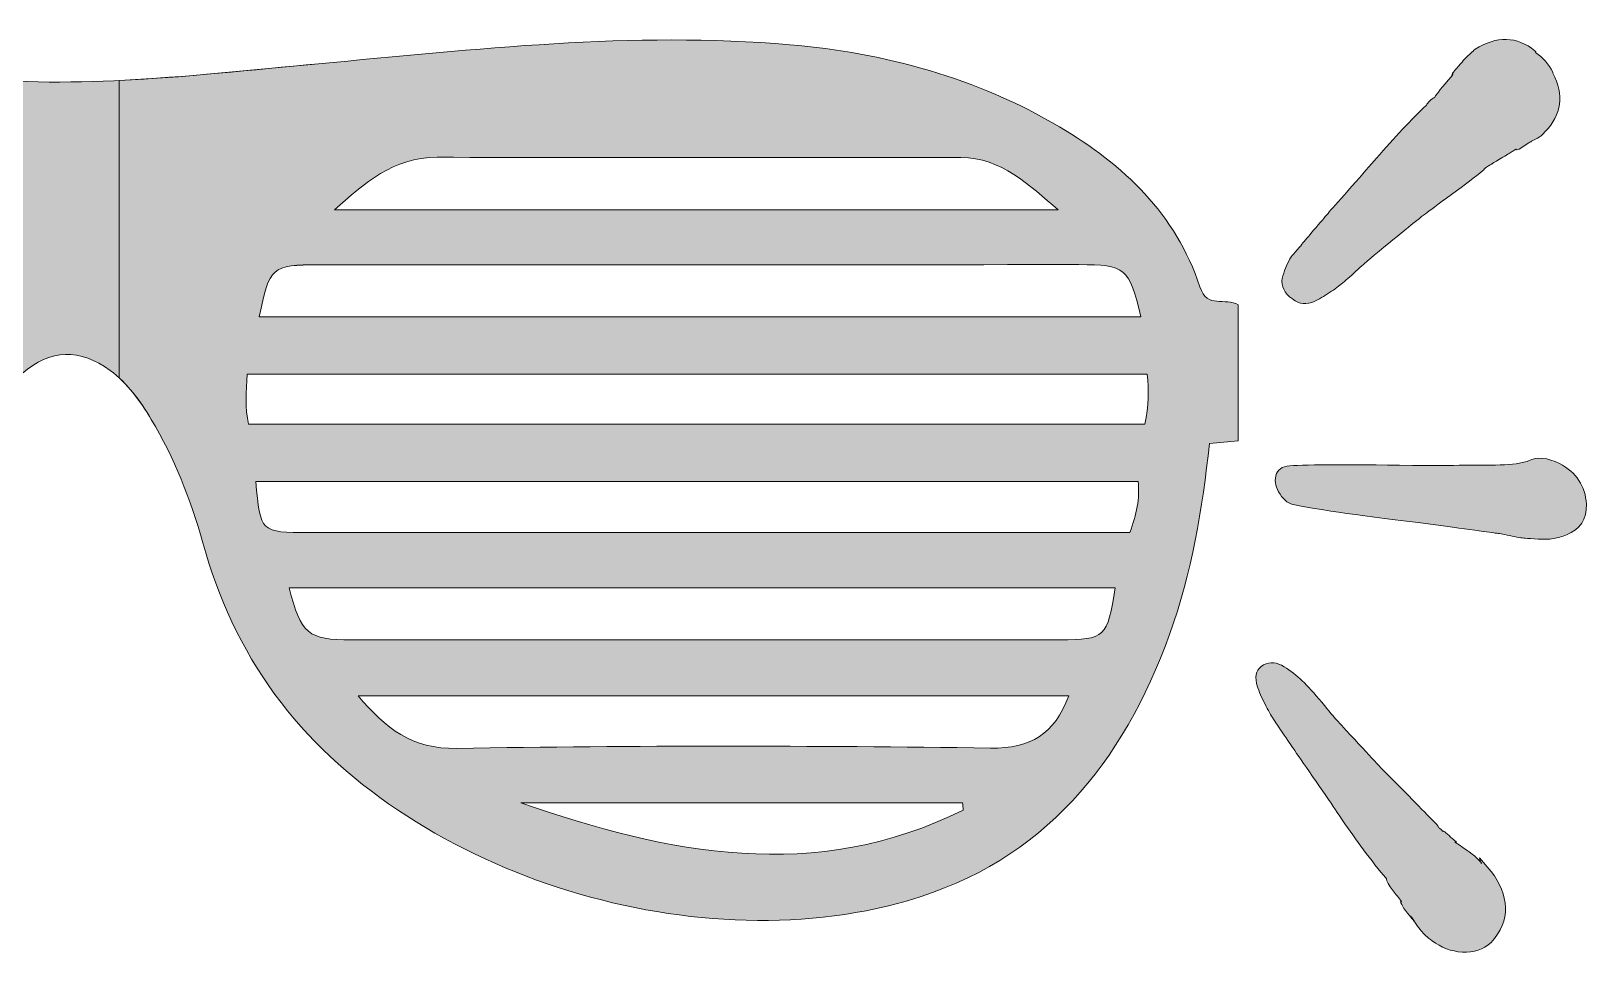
# Model space of a CAD drawing. Header units: inches. Extents: x 178 to 902, y -1017 to -53.
# Drawn here: x 533.2 to 830.7, y -1011.9 to -833.5 of the extents above; entities that cross this region are included whole.
import ezdxf

# ---------------------------------------------------------------- set-up
doc = ezdxf.new("R2010")
doc.units = ezdxf.units.IN
doc.header["$MEASUREMENT"] = 0
doc.layers.add('Layer 1', color=7, linetype='Continuous')

# ---------------------------------------------------------------- blocks, each defined once
blk = doc.blocks.new('block 3')
at = {"layer": 'Layer 1', "true_color": 0xd21b30}
h = blk.add_hatch(color=242, dxfattribs=at)
h.dxf.hatch_style = 2
edge = h.paths.add_edge_path()
edge.add_spline(control_points=[(810.33, -992.22), (810.33, -992.22), (810.22, -991.62), (810.22, -991.62), (810.22, -991.62), (812.42, -994.29), (812.42, -994.29), (814.16, -996.49), (815.07, -998.78), (815.16, -1001.16), (815.25, -1003.55), (814.33, -1005.77), (812.41, -1007.82), (810.93, -1009.21), (809.11, -1009.83), (806.94, -1009.68), (804.77, -1009.54), (802.83, -1008.81), (801.14, -1007.51), (800.19, -1006.86), (799.49, -1006.22), (799.03, -1005.59), (798.76, -1005.28), (798.44, -1004.86), (798.08, -1004.34), (797.71, -1003.82), (797.45, -1003.4), (797.27, -1003.09), (797.27, -1003.09), (797.13, -1002.94), (797.13, -1002.94), (797.13, -1002.94), (796.99, -1002.78), (796.99, -1002.78), (796.99, -1002.78), (797.67, -1003.71), (797.67, -1003.71), (797.67, -1003.71), (797.26, -1003.24), (797.26, -1003.24), (795.97, -1001.77), (795.25, -1000.68), (795.1, -999.98), (795.1, -999.98), (795.24, -1000.13), (795.24, -1000.13), (795.24, -1000.13), (795.25, -999.99), (795.25, -999.99), (795.07, -999.68), (794.82, -999.34), (794.5, -998.97), (794.17, -998.6), (793.9, -998.26), (793.67, -997.95), (793.45, -997.64), (793.2, -997.28), (792.93, -996.86), (792.66, -996.45), (792.48, -996.09), (792.41, -995.79), (792.41, -995.79), (792.42, -995.64), (792.42, -995.64), (792.42, -995.64), (792.28, -995.48), (792.28, -995.48), (792.28, -995.48), (791.31, -994.37), (791.31, -994.37), (788.29, -990.61), (785.52, -986.8), (783, -982.97), (782.1, -981.62), (780.75, -979.65), (778.94, -977.05), (777.13, -974.46), (775.77, -972.48), (774.87, -971.13), (774.51, -970.61), (773.83, -969.63), (772.84, -968.17), (771.85, -966.72), (771.1, -965.61), (770.61, -964.83), (770.12, -964.05), (769.56, -963.05), (768.96, -961.82), (768.34, -960.59), (767.87, -959.42), (767.56, -958.31), (767.17, -956.6), (767.62, -955.42), (768.91, -954.76), (770.19, -954.1), (771.49, -954.21), (772.82, -955.09), (774.06, -955.87), (775.21, -956.76), (776.29, -957.78), (777.36, -958.79), (778.6, -960.16), (780.02, -961.89), (781.44, -963.62), (782.38, -964.75), (782.84, -965.27), (788.02, -970.87), (791.12, -974.2), (792.14, -975.25), (796.6, -979.72), (799.89, -983.06), (802.02, -985.28), (802.11, -985.38), (802.2, -985.51), (802.29, -985.67), (802.38, -985.82), (802.5, -985.96), (802.64, -986.06), (802.78, -986.17), (802.9, -986.28), (802.99, -986.38), (802.99, -986.38), (803.13, -986.54), (803.13, -986.54), (803.13, -986.54), (803.28, -986.55), (803.28, -986.55), (803.37, -986.56), (803.63, -986.75), (804.06, -987.12), (804.48, -987.5), (804.87, -987.84), (805.25, -988.17), (805.25, -988.17), (805.81, -988.65), (805.81, -988.65), (805.81, -988.65), (805.51, -988.63), (805.51, -988.63), (807.7, -990.07), (809.16, -991.16), (809.9, -991.9), (810.46, -992.53), (810.69, -992.79), (810.6, -992.69), (810.59, -992.79), (810.5, -992.63), (810.33, -992.22)], knot_values=[0, 0, 0, 0, 1, 1, 1, 2, 2, 2, 3, 3, 3, 4, 4, 4, 5, 5, 5, 6, 6, 6, 7, 7, 7, 8, 8, 8, 9, 9, 9, 10, 10, 10, 11, 11, 11, 12, 12, 12, 13, 13, 13, 14, 14, 14, 15, 15, 15, 16, 16, 16, 17, 17, 17, 18, 18, 18, 19, 19, 19, 20, 20, 20, 21, 21, 21, 22, 22, 22, 23, 23, 23, 24, 24, 24, 25, 25, 25, 26, 26, 26, 27, 27, 27, 28, 28, 28, 29, 29, 29, 30, 30, 30, 31, 31, 31, 32, 32, 32, 33, 33, 33, 34, 34, 34, 35, 35, 35, 36, 36, 36, 37, 37, 37, 38, 38, 38, 39, 39, 39, 40, 40, 40, 41, 41, 41, 42, 42, 42, 43, 43, 43, 44, 44, 44, 45, 45, 45, 46, 46, 46, 47, 47, 47, 48, 48, 48, 49, 49, 49, 49], degree=3, periodic=1)
edge = h.paths.add_edge_path()
edge.add_spline(control_points=[(825.5, -916.24), (828.75, -917.94), (830.47, -920.54), (830.63, -924.02), (830.73, -926.9), (829.47, -928.84), (826.82, -929.85), (826.01, -930.2), (825.17, -930.44), (824.32, -930.58), (823.47, -930.72), (822.5, -930.76), (821.42, -930.68), (820.33, -930.61), (819.49, -930.56), (818.9, -930.52), (818.31, -930.48), (817.33, -930.31), (815.96, -930.02), (814.59, -929.73), (813.76, -929.58), (813.47, -929.56), (813.26, -929.55), (809.05, -928.97), (800.8, -927.82), (788.12, -926.29), (779.48, -925.07), (774.88, -924.16), (773.8, -924), (772.86, -923.31), (772.05, -922.12), (771.23, -920.93), (770.97, -919.74), (771.24, -918.57), (771.52, -917.4), (772.4, -916.77), (773.9, -916.67), (777.28, -916.4), (785.95, -916.38), (799.91, -916.62), (807.94, -916.56), (812.05, -916.53), (812.25, -916.55), (814.93, -916.53), (816.97, -916.37), (818.38, -916.06), (818.78, -915.99), (819.18, -915.87), (819.59, -915.7), (821.22, -914.92), (823.2, -915.1), (825.5, -916.24)], knot_values=[0, 0, 0, 0, 1, 1, 1, 2, 2, 2, 3, 3, 3, 4, 4, 4, 5, 5, 5, 6, 6, 6, 7, 7, 7, 8, 8, 8, 9, 9, 9, 10, 10, 10, 11, 11, 11, 12, 12, 12, 13, 13, 13, 14, 14, 14, 15, 15, 15, 16, 16, 16, 17, 17, 17, 17], degree=3, periodic=1)
edge = h.paths.add_edge_path()
edge.add_spline(control_points=[(778.06, -885.44), (776.64, -885.93), (775.25, -885.57), (773.89, -884.34), (772.54, -883.11), (772.11, -881.77), (772.6, -880.31), (772.99, -878.95), (773.52, -877.75), (774.18, -876.7), (774.39, -876.42), (774.77, -875.98), (775.31, -875.37), (775.85, -874.76), (776.22, -874.31), (776.44, -874.03), (776.98, -873.37), (777.81, -872.39), (778.94, -871.08), (780.07, -869.77), (780.9, -868.78), (781.44, -868.12), (782.3, -867.19), (783.74, -865.55), (785.78, -863.21), (787.82, -860.87), (789.37, -859.09), (790.45, -857.87), (793.98, -853.85), (797.19, -850.44), (800.05, -847.66), (800.16, -847.47), (800.37, -847.21), (800.69, -846.89), (801.01, -846.56), (801.27, -846.36), (801.48, -846.27), (801.48, -846.27), (801.63, -846.13), (801.63, -846.13), (801.97, -845.56), (803.05, -844.25), (804.87, -842.19), (805.09, -841.81), (805.15, -841.61), (805.06, -841.6), (805.17, -841.41), (805.81, -840.66), (806.99, -839.35), (807, -839.26), (807.05, -839.16), (807.16, -839.07), (807.26, -838.98), (807.47, -838.77), (807.79, -838.44), (808.11, -838.12), (808.43, -837.82), (808.75, -837.54), (809.06, -837.26), (809.27, -837.08), (809.38, -836.99), (813.51, -834.39), (817.32, -834.49), (820.8, -837.3), (820.8, -837.3), (820.94, -837.46), (820.94, -837.46), (820.94, -837.46), (820.93, -837.61), (820.93, -837.61), (822.35, -838.59), (823.46, -839.86), (824.24, -841.4), (824.24, -841.4), (824.23, -841.54), (824.23, -841.54), (826.43, -845.75), (825.93, -849.49), (822.74, -852.74), (822.2, -853.4), (821.73, -853.81), (821.32, -853.98), (821.32, -853.98), (820.25, -854.51), (820.25, -854.51), (820.14, -854.6), (819.93, -854.73), (819.63, -854.91), (819.63, -854.91), (817.76, -856.12), (817.76, -856.12), (817.76, -856.12), (817.31, -856.24), (817.31, -856.24), (817.31, -856.24), (817.17, -856.08), (817.17, -856.08), (817.07, -856.18), (816.86, -856.31), (816.55, -856.49), (816.24, -856.67), (815.62, -857.05), (814.69, -857.63), (813.76, -858.21), (813.04, -858.63), (812.53, -858.9), (812.53, -858.9), (812.83, -858.77), (812.83, -858.77), (812.32, -859.03), (812.01, -859.21), (811.9, -859.3), (811.8, -859.39), (811.67, -859.49), (811.51, -859.57), (811.36, -859.66), (811.23, -859.78), (811.12, -859.92), (811.01, -860.06), (810.9, -860.18), (810.8, -860.27), (809.44, -861.37), (807.45, -862.87), (804.85, -864.78), (802.24, -866.68), (800.58, -867.91), (799.85, -868.46), (798.18, -869.73), (794.57, -872.66), (789.01, -877.25), (788.48, -877.71), (787.66, -878.45), (786.56, -879.46), (785.45, -880.48), (784.53, -881.28), (783.79, -881.88), (783.06, -882.48), (782.18, -883.11), (781.14, -883.78), (780.1, -884.46), (779.07, -885.01), (778.06, -885.44)], knot_values=[0, 0, 0, 0, 1, 1, 1, 2, 2, 2, 3, 3, 3, 4, 4, 4, 5, 5, 5, 6, 6, 6, 7, 7, 7, 8, 8, 8, 9, 9, 9, 10, 10, 10, 11, 11, 11, 12, 12, 12, 13, 13, 13, 14, 14, 14, 15, 15, 15, 16, 16, 16, 17, 17, 17, 18, 18, 18, 19, 19, 19, 20, 20, 20, 21, 21, 21, 22, 22, 22, 23, 23, 23, 24, 24, 24, 25, 25, 25, 26, 26, 26, 27, 27, 27, 28, 28, 28, 29, 29, 29, 30, 30, 30, 31, 31, 31, 32, 32, 32, 33, 33, 33, 34, 34, 34, 35, 35, 35, 36, 36, 36, 37, 37, 37, 38, 38, 38, 39, 39, 39, 40, 40, 40, 41, 41, 41, 42, 42, 42, 43, 43, 43, 44, 44, 44, 45, 45, 45, 46, 46, 46, 47, 47, 47, 47], degree=3, periodic=1)
h.paths.add_polyline_path([(804.88, -842.04), (805.06, -841.6), (805.05, -841.75)])
at = {"layer": 'Layer 1', "lineweight": 0}
blk.add_lwpolyline([(804.88, -842.04), (805.06, -841.6), (805.05, -841.75), (804.88, -842.04)], dxfattribs=at)
for points, knots in [([(778.06, -885.44), (776.64, -885.93), (775.25, -885.57), (773.89, -884.34), (772.54, -883.11), (772.11, -881.77), (772.6, -880.31), (772.99, -878.95), (773.52, -877.75), (774.18, -876.7), (774.39, -876.42), (774.77, -875.98), (775.31, -875.37), (775.85, -874.76), (776.22, -874.31), (776.44, -874.03), (776.98, -873.37), (777.81, -872.39), (778.94, -871.08), (780.07, -869.77), (780.9, -868.78), (781.44, -868.12), (782.3, -867.19), (783.74, -865.55), (785.78, -863.21), (787.82, -860.87), (789.37, -859.09), (790.45, -857.87), (793.98, -853.85), (797.19, -850.44), (800.05, -847.66), (800.16, -847.47), (800.37, -847.21), (800.69, -846.89), (801.01, -846.56), (801.27, -846.36), (801.48, -846.27), (801.48, -846.27), (801.63, -846.13), (801.63, -846.13), (801.97, -845.56), (803.05, -844.25), (804.87, -842.19), (805.09, -841.81), (805.15, -841.61), (805.06, -841.6), (805.17, -841.41), (805.81, -840.66), (806.99, -839.35), (807, -839.26), (807.05, -839.16), (807.16, -839.07), (807.26, -838.98), (807.47, -838.77), (807.79, -838.44), (808.11, -838.12), (808.43, -837.82), (808.75, -837.54), (809.06, -837.26), (809.27, -837.08), (809.38, -836.99), (813.51, -834.39), (817.32, -834.49), (820.8, -837.3), (820.8, -837.3), (820.94, -837.46), (820.94, -837.46), (820.94, -837.46), (820.93, -837.61), (820.93, -837.61), (822.35, -838.59), (823.46, -839.86), (824.24, -841.4), (824.24, -841.4), (824.23, -841.54), (824.23, -841.54), (826.43, -845.75), (825.93, -849.49), (822.74, -852.74), (822.2, -853.4), (821.73, -853.81), (821.32, -853.98), (821.32, -853.98), (820.25, -854.51), (820.25, -854.51), (820.14, -854.6), (819.93, -854.73), (819.63, -854.91), (819.63, -854.91), (817.76, -856.12), (817.76, -856.12), (817.76, -856.12), (817.31, -856.24), (817.31, -856.24), (817.31, -856.24), (817.17, -856.08), (817.17, -856.08), (817.07, -856.18), (816.86, -856.31), (816.55, -856.49), (816.24, -856.67), (815.62, -857.05), (814.69, -857.63), (813.76, -858.21), (813.04, -858.63), (812.53, -858.9), (812.53, -858.9), (812.83, -858.77), (812.83, -858.77), (812.32, -859.03), (812.01, -859.21), (811.9, -859.3), (811.8, -859.39), (811.67, -859.49), (811.51, -859.57), (811.36, -859.66), (811.23, -859.78), (811.12, -859.92), (811.01, -860.06), (810.9, -860.18), (810.8, -860.27), (809.44, -861.37), (807.45, -862.87), (804.85, -864.78), (802.24, -866.68), (800.58, -867.91), (799.85, -868.46), (798.18, -869.73), (794.57, -872.66), (789.01, -877.25), (788.48, -877.71), (787.66, -878.45), (786.56, -879.46), (785.45, -880.48), (784.53, -881.28), (783.79, -881.88), (783.06, -882.48), (782.18, -883.11), (781.14, -883.78), (780.1, -884.46), (779.07, -885.01), (778.06, -885.44)], [0, 0, 0, 0, 1, 1, 1, 2, 2, 2, 3, 3, 3, 4, 4, 4, 5, 5, 5, 6, 6, 6, 7, 7, 7, 8, 8, 8, 9, 9, 9, 10, 10, 10, 11, 11, 11, 12, 12, 12, 13, 13, 13, 14, 14, 14, 15, 15, 15, 16, 16, 16, 17, 17, 17, 18, 18, 18, 19, 19, 19, 20, 20, 20, 21, 21, 21, 22, 22, 22, 23, 23, 23, 24, 24, 24, 25, 25, 25, 26, 26, 26, 27, 27, 27, 28, 28, 28, 29, 29, 29, 30, 30, 30, 31, 31, 31, 32, 32, 32, 33, 33, 33, 34, 34, 34, 35, 35, 35, 36, 36, 36, 37, 37, 37, 38, 38, 38, 39, 39, 39, 40, 40, 40, 41, 41, 41, 42, 42, 42, 43, 43, 43, 44, 44, 44, 45, 45, 45, 46, 46, 46, 47, 47, 47, 47]), ([(825.5, -916.24), (828.75, -917.94), (830.47, -920.54), (830.63, -924.02), (830.73, -926.9), (829.47, -928.84), (826.82, -929.85), (826.01, -930.2), (825.17, -930.44), (824.32, -930.58), (823.47, -930.72), (822.5, -930.76), (821.42, -930.68), (820.33, -930.61), (819.49, -930.56), (818.9, -930.52), (818.31, -930.48), (817.33, -930.31), (815.96, -930.02), (814.59, -929.73), (813.76, -929.58), (813.47, -929.56), (813.26, -929.55), (809.05, -928.97), (800.8, -927.82), (788.12, -926.29), (779.48, -925.07), (774.88, -924.16), (773.8, -924), (772.86, -923.31), (772.05, -922.12), (771.23, -920.93), (770.97, -919.74), (771.24, -918.57), (771.52, -917.4), (772.4, -916.77), (773.9, -916.67), (777.28, -916.4), (785.95, -916.38), (799.91, -916.62), (807.94, -916.56), (812.05, -916.53), (812.25, -916.55), (814.93, -916.53), (816.97, -916.37), (818.38, -916.06), (818.78, -915.99), (819.18, -915.87), (819.59, -915.7), (821.22, -914.92), (823.2, -915.1), (825.5, -916.24)], [0, 0, 0, 0, 1, 1, 1, 2, 2, 2, 3, 3, 3, 4, 4, 4, 5, 5, 5, 6, 6, 6, 7, 7, 7, 8, 8, 8, 9, 9, 9, 10, 10, 10, 11, 11, 11, 12, 12, 12, 13, 13, 13, 14, 14, 14, 15, 15, 15, 16, 16, 16, 17, 17, 17, 17]), ([(810.33, -992.22), (810.33, -992.22), (810.22, -991.62), (810.22, -991.62), (810.22, -991.62), (812.42, -994.29), (812.42, -994.29), (814.16, -996.49), (815.07, -998.78), (815.16, -1001.16), (815.25, -1003.55), (814.33, -1005.77), (812.41, -1007.82), (810.93, -1009.21), (809.11, -1009.83), (806.94, -1009.68), (804.77, -1009.54), (802.83, -1008.81), (801.14, -1007.51), (800.19, -1006.86), (799.49, -1006.22), (799.03, -1005.59), (798.76, -1005.28), (798.44, -1004.86), (798.08, -1004.34), (797.71, -1003.82), (797.45, -1003.4), (797.27, -1003.09), (797.27, -1003.09), (797.13, -1002.94), (797.13, -1002.94), (797.13, -1002.94), (796.99, -1002.78), (796.99, -1002.78), (796.99, -1002.78), (797.67, -1003.71), (797.67, -1003.71), (797.67, -1003.71), (797.26, -1003.24), (797.26, -1003.24), (795.97, -1001.77), (795.25, -1000.68), (795.1, -999.98), (795.1, -999.98), (795.24, -1000.13), (795.24, -1000.13), (795.24, -1000.13), (795.25, -999.99), (795.25, -999.99), (795.07, -999.68), (794.82, -999.34), (794.5, -998.97), (794.17, -998.6), (793.9, -998.26), (793.67, -997.95), (793.45, -997.64), (793.2, -997.28), (792.93, -996.86), (792.66, -996.45), (792.48, -996.09), (792.41, -995.79), (792.41, -995.79), (792.42, -995.64), (792.42, -995.64), (792.42, -995.64), (792.28, -995.48), (792.28, -995.48), (792.28, -995.48), (791.31, -994.37), (791.31, -994.37), (788.29, -990.61), (785.52, -986.8), (783, -982.97), (782.1, -981.62), (780.75, -979.65), (778.94, -977.05), (777.13, -974.46), (775.77, -972.48), (774.87, -971.13), (774.51, -970.61), (773.83, -969.63), (772.84, -968.17), (771.85, -966.72), (771.1, -965.61), (770.61, -964.83), (770.12, -964.05), (769.56, -963.05), (768.96, -961.82), (768.34, -960.59), (767.87, -959.42), (767.56, -958.31), (767.17, -956.6), (767.62, -955.42), (768.91, -954.76), (770.19, -954.1), (771.49, -954.21), (772.82, -955.09), (774.06, -955.87), (775.21, -956.76), (776.29, -957.78), (777.36, -958.79), (778.6, -960.16), (780.02, -961.89), (781.44, -963.62), (782.38, -964.75), (782.84, -965.27), (788.02, -970.87), (791.12, -974.2), (792.14, -975.25), (796.6, -979.72), (799.89, -983.06), (802.02, -985.28), (802.11, -985.38), (802.2, -985.51), (802.29, -985.67), (802.38, -985.82), (802.5, -985.96), (802.64, -986.06), (802.78, -986.17), (802.9, -986.28), (802.99, -986.38), (802.99, -986.38), (803.13, -986.54), (803.13, -986.54), (803.13, -986.54), (803.28, -986.55), (803.28, -986.55), (803.37, -986.56), (803.63, -986.75), (804.06, -987.12), (804.48, -987.5), (804.87, -987.84), (805.25, -988.17), (805.25, -988.17), (805.81, -988.65), (805.81, -988.65), (805.81, -988.65), (805.51, -988.63), (805.51, -988.63), (807.7, -990.07), (809.16, -991.16), (809.9, -991.9), (810.46, -992.53), (810.69, -992.79), (810.6, -992.69), (810.59, -992.79), (810.5, -992.63), (810.33, -992.22)], [0, 0, 0, 0, 1, 1, 1, 2, 2, 2, 3, 3, 3, 4, 4, 4, 5, 5, 5, 6, 6, 6, 7, 7, 7, 8, 8, 8, 9, 9, 9, 10, 10, 10, 11, 11, 11, 12, 12, 12, 13, 13, 13, 14, 14, 14, 15, 15, 15, 16, 16, 16, 17, 17, 17, 18, 18, 18, 19, 19, 19, 20, 20, 20, 21, 21, 21, 22, 22, 22, 23, 23, 23, 24, 24, 24, 25, 25, 25, 26, 26, 26, 27, 27, 27, 28, 28, 28, 29, 29, 29, 30, 30, 30, 31, 31, 31, 32, 32, 32, 33, 33, 33, 34, 34, 34, 35, 35, 35, 36, 36, 36, 37, 37, 37, 38, 38, 38, 39, 39, 39, 40, 40, 40, 41, 41, 41, 42, 42, 42, 43, 43, 43, 44, 44, 44, 45, 45, 45, 46, 46, 46, 47, 47, 47, 48, 48, 48, 49, 49, 49, 49])]:
    blk.add_open_spline(points, degree=3, knots=knots, dxfattribs=at)
blk = doc.blocks.new('block 10')
at = {"layer": 'Layer 1', "true_color": 0xd21b30}
h = blk.add_hatch(color=242, dxfattribs=at)
h.dxf.hatch_style = 2
edge = h.paths.add_edge_path()
edge.add_spline(control_points=[(321.8, -912.47), (320.05, -912.29), (318.54, -912.14), (316.64, -911.94), (316.64, -903.2), (316.64, -894.42), (316.64, -885.27), (321.93, -886.59), (323.21, -883.39), (324.89, -879.38), (331.02, -864.71), (342.75, -855.43), (356.57, -848.58), (381.07, -836.43), (407.3, -834.43), (434.11, -835.42), (463.56, -836.52), (492.8, -839.94), (522.11, -842.58), (544.29, -844.58), (566.19, -841.79), (588.16, -839.77), (618.15, -837.02), (648.14, -833.53), (678.32, -836.13), (696.56, -837.71), (714, -842.44), (729.9, -851.86), (742.13, -859.11), (752.16, -868.52), (756.71, -882.42), (758.12, -886.75), (761.56, -884.38), (764.05, -885.86), (764.05, -894.34), (764.05, -902.99), (764.05, -911.86), (762.14, -912.04), (760.49, -912.2), (758.57, -912.39), (757.17, -924.87), (755.19, -937.16), (750.91, -948.94), (741.96, -973.53), (727.04, -992.23), (700.83, -999.84), (659.2, -1011.93), (604.49, -994.12), (579.82, -960.4), (573.39, -951.61), (568.96, -941.85), (566.03, -931.37), (563.72, -923.11), (560.59, -915.17), (556.18, -907.78), (554.06, -904.24), (551.68, -900.89), (548.31, -898.41), (542.58, -894.18), (536.86, -894.36), (531.47, -898.98), (527.1, -902.72), (524.12, -907.5), (521.6, -912.59), (518.85, -918.12), (516.53, -923.84), (514.87, -929.76), (504.63, -966.34), (479.85, -987.92), (444.14, -997.84), (424.65, -1003.25), (404.62, -1005.27), (384.69, -1001.08), (354.82, -994.8), (338.1, -974.28), (328.74, -946.61), (325.44, -936.86), (323.47, -926.79), (322.49, -916.54), (322.37, -915.2), (322.05, -913.89), (321.8, -912.47)], knot_values=[0, 0, 0, 0, 1, 1, 1, 2, 2, 2, 3, 3, 3, 4, 4, 4, 5, 5, 5, 6, 6, 6, 7, 7, 7, 8, 8, 8, 9, 9, 9, 10, 10, 10, 11, 11, 11, 12, 12, 12, 13, 13, 13, 14, 14, 14, 15, 15, 15, 16, 16, 16, 17, 17, 17, 18, 18, 18, 19, 19, 19, 20, 20, 20, 21, 21, 21, 22, 22, 22, 23, 23, 23, 24, 24, 24, 25, 25, 25, 26, 26, 26, 27, 27, 27, 27], degree=3, periodic=1)
edge = h.paths.add_edge_path()
edge.add_spline(control_points=[(746.17, -908.72), (746.91, -905.16), (747.02, -902.19), (746.63, -899.11), (689.05, -899.11), (631.84, -899.11), (574.52, -899.11), (574.31, -902.51), (574.09, -905.52), (574.76, -908.72), (631.97, -908.72), (688.89, -908.72), (746.17, -908.72)], knot_values=[0, 0, 0, 0, 1, 1, 1, 2, 2, 2, 3, 3, 3, 4, 4, 4, 4], degree=3, periodic=1)
edge = h.paths.add_edge_path()
edge.add_spline(control_points=[(334.06, -898.91), (334.06, -902.45), (334.06, -905.46), (334.06, -908.71), (391.38, -908.71), (448.32, -908.71), (505.34, -908.71), (506.31, -905.37), (506.52, -902.23), (505.39, -898.91), (448.3, -898.91), (391.34, -898.91), (334.06, -898.91)], knot_values=[0, 0, 0, 0, 1, 1, 1, 2, 2, 2, 3, 3, 3, 4, 4, 4, 4], degree=3, periodic=1)
edge = h.paths.add_edge_path()
edge.add_spline(control_points=[(335.22, -919.45), (336.9, -931.53), (335.17, -929.36), (345.71, -929.39), (381.67, -929.49), (417.63, -929.43), (453.59, -929.43), (467.97, -929.43), (482.36, -929.19), (496.74, -929.56), (501.55, -929.68), (503.62, -928.06), (503.97, -923.52), (504.06, -922.21), (504.85, -920.94), (503.93, -919.45), (447.88, -919.45), (391.76, -919.45), (335.22, -919.45)], knot_values=[0, 0, 0, 0, 1, 1, 1, 2, 2, 2, 3, 3, 3, 4, 4, 4, 5, 5, 5, 6, 6, 6, 6], degree=3, periodic=1)
edge = h.paths.add_edge_path()
edge.add_spline(control_points=[(743.35, -929.43), (744.6, -925.99), (745.27, -922.92), (744.91, -919.64), (688.51, -919.64), (632.36, -919.64), (576.17, -919.64), (577.04, -929.43), (577.04, -929.43), (586.39, -929.43), (636.69, -929.43), (687, -929.43), (737.3, -929.43), (739.33, -929.43), (741.36, -929.43), (743.35, -929.43)], knot_values=[0, 0, 0, 0, 1, 1, 1, 2, 2, 2, 3, 3, 3, 4, 4, 4, 5, 5, 5, 5], degree=3, periodic=1)
edge = h.paths.add_edge_path()
edge.add_spline(control_points=[(503.59, -888.29), (502.01, -879.22), (500.9, -878.2), (492.56, -878.2), (443.48, -878.2), (394.4, -878.22), (345.31, -878.24), (338.13, -878.24), (335.9, -880.48), (335.48, -888.29), (391.39, -888.29), (447.29, -888.29), (503.59, -888.29)], knot_values=[0, 0, 0, 0, 1, 1, 1, 2, 2, 2, 3, 3, 3, 4, 4, 4, 4], degree=3, periodic=1)
edge = h.paths.add_edge_path()
edge.add_spline(control_points=[(745.44, -888.2), (743.23, -878.8), (742.49, -878.19), (733.58, -878.19), (685.13, -878.21), (636.69, -878.23), (588.25, -878.23), (579.23, -878.22), (578.7, -878.63), (576.83, -888.2), (632.96, -888.2), (689.03, -888.2), (745.44, -888.2)], knot_values=[0, 0, 0, 0, 1, 1, 1, 2, 2, 2, 3, 3, 3, 4, 4, 4, 4], degree=3, periodic=1)
edge = h.paths.add_edge_path()
edge.add_spline(control_points=[(340.11, -940.04), (341.08, -949.33), (341.77, -949.98), (350.38, -949.98), (395.36, -949.96), (440.34, -949.95), (485.32, -949.93), (494.59, -949.93), (494.98, -949.63), (497.94, -940.04), (445.28, -940.04), (392.7, -940.04), (340.11, -940.04)], knot_values=[0, 0, 0, 0, 1, 1, 1, 2, 2, 2, 3, 3, 3, 4, 4, 4, 4], degree=3, periodic=1)
edge = h.paths.add_edge_path()
edge.add_spline(control_points=[(582.54, -939.98), (584.78, -948.84), (586.16, -949.98), (594.46, -949.98), (639.63, -949.97), (684.8, -949.95), (729.97, -949.93), (738.59, -949.93), (739.06, -949.49), (740.51, -939.98), (687.85, -939.98), (635.22, -939.98), (582.54, -939.98)], knot_values=[0, 0, 0, 0, 1, 1, 1, 2, 2, 2, 3, 3, 3, 4, 4, 4, 4], degree=3, periodic=1)
edge = h.paths.add_edge_path()
edge.add_spline(control_points=[(484.93, -960.59), (439.11, -960.59), (394.1, -960.59), (348.96, -960.59), (352.72, -969.46), (354.2, -970.49), (362.91, -970.49), (397.65, -970.47), (432.39, -970.18), (467.13, -970.64), (475.42, -970.75), (479.67, -966.24), (484.93, -960.59)], knot_values=[0, 0, 0, 0, 1, 1, 1, 2, 2, 2, 3, 3, 3, 4, 4, 4, 4], degree=3, periodic=1)
edge = h.paths.add_edge_path()
edge.add_spline(control_points=[(731.67, -960.67), (686.3, -960.67), (641.35, -960.67), (595.73, -960.67), (601.06, -966.9), (605.99, -970.87), (614.58, -970.72), (648.61, -970.14), (682.65, -970.17), (716.67, -970.66), (724.49, -970.77), (728.8, -968.03), (731.67, -960.67)], knot_values=[0, 0, 0, 0, 1, 1, 1, 2, 2, 2, 3, 3, 3, 4, 4, 4, 4], degree=3, periodic=1)
edge = h.paths.add_edge_path()
edge.add_spline(control_points=[(489.1, -867.67), (483.91, -863.12), (479.09, -857.81), (472.04, -857.77), (437.5, -857.58), (402.97, -857.68), (368.43, -857.74), (363.52, -857.75), (352.96, -863.88), (350.85, -867.67), (396.91, -867.67), (443, -867.67), (489.1, -867.67)], knot_values=[0, 0, 0, 0, 1, 1, 1, 2, 2, 2, 3, 3, 3, 4, 4, 4, 4], degree=3, periodic=1)
edge = h.paths.add_edge_path()
edge.add_spline(control_points=[(729.63, -867.7), (724.04, -862.98), (718.79, -857.71), (711.02, -857.71), (677.63, -857.68), (644.23, -857.8), (610.84, -857.65), (602.42, -857.61), (596.96, -862.71), (591.19, -867.7), (637.34, -867.7), (683.48, -867.7), (729.63, -867.7)], knot_values=[0, 0, 0, 0, 1, 1, 1, 2, 2, 2, 3, 3, 3, 4, 4, 4, 4], degree=3, periodic=1)
edge = h.paths.add_edge_path()
edge.add_spline(control_points=[(711.46, -982.5), (711.41, -982.04), (711.37, -981.58), (711.32, -981.12), (683.16, -981.12), (655, -981.12), (626.84, -981.12), (655.03, -990.93), (683.22, -996.61), (711.46, -982.5)], knot_values=[0, 0, 0, 0, 1, 1, 1, 2, 2, 2, 3, 3, 3, 3], degree=3, periodic=1)
edge = h.paths.add_edge_path()
edge.add_spline(control_points=[(369.02, -981.96), (397.31, -996.51), (425.48, -990.91), (453.64, -981.83), (448.36, -980.54), (373.28, -980.61), (369.02, -981.96)], knot_values=[0, 0, 0, 0, 1, 1, 1, 2, 2, 2, 2], degree=3, periodic=1)
at = {"layer": 'Layer 1', "true_color": 0x2b568d}
h = blk.add_hatch(color=167, dxfattribs=at)
h.dxf.hatch_style = 2
edge = h.paths.add_edge_path()
edge.add_spline(control_points=[(756.71, -882.42), (752.16, -868.52), (742.13, -859.11), (729.9, -851.86), (714, -842.44), (696.56, -837.71), (678.32, -836.13), (648.14, -833.53), (618.15, -837.02), (588.16, -839.77), (575.45, -840.94), (562.75, -842.34), (550.02, -842.95), (550.02, -842.95), (550.02, -899.87), (550.02, -899.87), (552.5, -902.14), (554.44, -904.88), (556.18, -907.78), (560.59, -915.17), (563.72, -923.11), (566.03, -931.37), (568.96, -941.85), (573.39, -951.61), (579.82, -960.4), (604.49, -994.12), (659.2, -1011.93), (700.83, -999.84), (727.04, -992.23), (741.96, -973.53), (750.91, -948.94), (755.19, -937.16), (757.17, -924.87), (758.57, -912.39), (760.49, -912.2), (762.14, -912.04), (764.05, -911.86), (764.05, -911.86), (764.05, -885.86), (764.05, -885.86), (761.56, -884.38), (758.12, -886.75), (756.71, -882.42)], knot_values=[0, 0, 0, 0, 1, 1, 1, 2, 2, 2, 3, 3, 3, 4, 4, 4, 5, 5, 5, 6, 6, 6, 7, 7, 7, 8, 8, 8, 9, 9, 9, 10, 10, 10, 11, 11, 11, 12, 12, 12, 13, 13, 13, 14, 14, 14, 14], degree=3, periodic=1)
edge = h.paths.add_edge_path()
edge.add_spline(control_points=[(610.84, -857.65), (644.23, -857.8), (677.63, -857.68), (711.02, -857.71), (718.79, -857.71), (724.04, -862.98), (729.63, -867.7), (729.63, -867.7), (591.19, -867.7), (591.19, -867.7), (596.96, -862.71), (602.42, -857.61), (610.84, -857.65)], knot_values=[0, 0, 0, 0, 1, 1, 1, 2, 2, 2, 3, 3, 3, 4, 4, 4, 4], degree=3, periodic=1)
edge = h.paths.add_edge_path()
edge.add_spline(control_points=[(588.25, -878.22), (636.69, -878.23), (685.13, -878.21), (733.58, -878.19), (742.49, -878.19), (743.23, -878.8), (745.44, -888.2), (745.44, -888.2), (576.83, -888.2), (576.83, -888.2), (578.7, -878.63), (579.23, -878.22), (588.25, -878.22)], knot_values=[0, 0, 0, 0, 1, 1, 1, 2, 2, 2, 3, 3, 3, 4, 4, 4, 4], degree=3, periodic=1)
edge = h.paths.add_edge_path()
edge.add_spline(control_points=[(626.84, -981.12), (626.84, -981.12), (711.32, -981.12), (711.32, -981.12), (711.37, -981.58), (711.41, -982.04), (711.46, -982.5), (683.22, -996.61), (655.03, -990.93), (626.84, -981.12)], knot_values=[0, 0, 0, 0, 1, 1, 1, 2, 2, 2, 3, 3, 3, 3], degree=3, periodic=1)
edge = h.paths.add_edge_path()
edge.add_spline(control_points=[(716.67, -970.66), (682.65, -970.17), (648.61, -970.14), (614.58, -970.72), (605.99, -970.87), (601.06, -966.9), (595.73, -960.67), (595.73, -960.67), (731.67, -960.67), (731.67, -960.67), (728.8, -968.03), (724.49, -970.77), (716.67, -970.66)], knot_values=[0, 0, 0, 0, 1, 1, 1, 2, 2, 2, 3, 3, 3, 4, 4, 4, 4], degree=3, periodic=1)
edge = h.paths.add_edge_path()
edge.add_spline(control_points=[(729.97, -949.93), (684.8, -949.95), (639.63, -949.97), (594.46, -949.98), (586.16, -949.98), (584.78, -948.84), (582.54, -939.98), (582.54, -939.98), (740.51, -939.98), (740.51, -939.98), (739.06, -949.49), (738.59, -949.93), (729.97, -949.93)], knot_values=[0, 0, 0, 0, 1, 1, 1, 2, 2, 2, 3, 3, 3, 4, 4, 4, 4], degree=3, periodic=1)
edge = h.paths.add_edge_path()
edge.add_spline(control_points=[(743.35, -929.43), (743.35, -929.43), (586.39, -929.43), (586.39, -929.43), (577.04, -929.43), (577.04, -929.43), (576.17, -919.64), (576.17, -919.64), (744.91, -919.64), (744.91, -919.64), (745.27, -922.92), (744.6, -925.99), (743.35, -929.43)], knot_values=[0, 0, 0, 0, 1, 1, 1, 2, 2, 2, 3, 3, 3, 4, 4, 4, 4], degree=3, periodic=1)
edge = h.paths.add_edge_path()
edge.add_spline(control_points=[(746.17, -908.72), (746.17, -908.72), (574.76, -908.72), (574.76, -908.72), (574.09, -905.52), (574.31, -902.51), (574.52, -899.11), (574.52, -899.11), (746.63, -899.11), (746.63, -899.11), (747.02, -902.19), (746.91, -905.16), (746.17, -908.72)], knot_values=[0, 0, 0, 0, 1, 1, 1, 2, 2, 2, 3, 3, 3, 4, 4, 4, 4], degree=3, periodic=1)
at = {"layer": 'Layer 1', "lineweight": 0}
for points, knots in [([(321.8, -912.47), (320.05, -912.29), (318.54, -912.14), (316.64, -911.94), (316.64, -903.2), (316.64, -894.42), (316.64, -885.27), (321.93, -886.59), (323.21, -883.39), (324.89, -879.38), (331.02, -864.71), (342.75, -855.43), (356.57, -848.58), (381.07, -836.43), (407.3, -834.43), (434.11, -835.42), (463.56, -836.52), (492.8, -839.94), (522.11, -842.58), (544.29, -844.58), (566.19, -841.79), (588.16, -839.77), (618.15, -837.02), (648.14, -833.53), (678.32, -836.13), (696.56, -837.71), (714, -842.44), (729.9, -851.86), (742.13, -859.11), (752.16, -868.52), (756.71, -882.42), (758.12, -886.75), (761.56, -884.38), (764.05, -885.86), (764.05, -894.34), (764.05, -902.99), (764.05, -911.86), (762.14, -912.04), (760.49, -912.2), (758.57, -912.39), (757.17, -924.87), (755.19, -937.16), (750.91, -948.94), (741.96, -973.53), (727.04, -992.23), (700.83, -999.84), (659.2, -1011.93), (604.49, -994.12), (579.82, -960.4), (573.39, -951.61), (568.96, -941.85), (566.03, -931.37), (563.72, -923.11), (560.59, -915.17), (556.18, -907.78), (554.06, -904.24), (551.68, -900.89), (548.31, -898.41), (542.58, -894.18), (536.86, -894.36), (531.47, -898.98), (527.1, -902.72), (524.12, -907.5), (521.6, -912.59), (518.85, -918.12), (516.53, -923.84), (514.87, -929.76), (504.63, -966.34), (479.85, -987.92), (444.14, -997.84), (424.65, -1003.25), (404.62, -1005.27), (384.69, -1001.08), (354.82, -994.8), (338.1, -974.28), (328.74, -946.61), (325.44, -936.86), (323.47, -926.79), (322.49, -916.54), (322.37, -915.2), (322.05, -913.89), (321.8, -912.47)], [0, 0, 0, 0, 1, 1, 1, 2, 2, 2, 3, 3, 3, 4, 4, 4, 5, 5, 5, 6, 6, 6, 7, 7, 7, 8, 8, 8, 9, 9, 9, 10, 10, 10, 11, 11, 11, 12, 12, 12, 13, 13, 13, 14, 14, 14, 15, 15, 15, 16, 16, 16, 17, 17, 17, 18, 18, 18, 19, 19, 19, 20, 20, 20, 21, 21, 21, 22, 22, 22, 23, 23, 23, 24, 24, 24, 25, 25, 25, 26, 26, 26, 27, 27, 27, 27]), ([(756.71, -882.42), (752.16, -868.52), (742.13, -859.11), (729.9, -851.86), (714, -842.44), (696.56, -837.71), (678.32, -836.13), (648.14, -833.53), (618.15, -837.02), (588.16, -839.77), (575.45, -840.94), (562.75, -842.34), (550.02, -842.95), (550.02, -842.95), (550.02, -899.87), (550.02, -899.87), (552.5, -902.14), (554.44, -904.88), (556.18, -907.78), (560.59, -915.17), (563.72, -923.11), (566.03, -931.37), (568.96, -941.85), (573.39, -951.61), (579.82, -960.4), (604.49, -994.12), (659.2, -1011.93), (700.83, -999.84), (727.04, -992.23), (741.96, -973.53), (750.91, -948.94), (755.19, -937.16), (757.17, -924.87), (758.57, -912.39), (760.49, -912.2), (762.14, -912.04), (764.05, -911.86), (764.05, -911.86), (764.05, -885.86), (764.05, -885.86), (761.56, -884.38), (758.12, -886.75), (756.71, -882.42)], [0, 0, 0, 0, 1, 1, 1, 2, 2, 2, 3, 3, 3, 4, 4, 4, 5, 5, 5, 6, 6, 6, 7, 7, 7, 8, 8, 8, 9, 9, 9, 10, 10, 10, 11, 11, 11, 12, 12, 12, 13, 13, 13, 14, 14, 14, 14]), ([(729.63, -867.7), (724.04, -862.98), (718.79, -857.71), (711.02, -857.71), (677.63, -857.68), (644.23, -857.8), (610.84, -857.65), (602.42, -857.61), (596.96, -862.71), (591.19, -867.7), (637.34, -867.7), (683.48, -867.7), (729.63, -867.7)], [0, 0, 0, 0, 1, 1, 1, 2, 2, 2, 3, 3, 3, 4, 4, 4, 4]), ([(610.84, -857.65), (644.23, -857.8), (677.63, -857.68), (711.02, -857.71), (718.79, -857.71), (724.04, -862.98), (729.63, -867.7), (729.63, -867.7), (591.19, -867.7), (591.19, -867.7), (596.96, -862.71), (602.42, -857.61), (610.84, -857.65)], [0, 0, 0, 0, 1, 1, 1, 2, 2, 2, 3, 3, 3, 4, 4, 4, 4]), ([(745.44, -888.2), (743.23, -878.8), (742.49, -878.19), (733.58, -878.19), (685.13, -878.21), (636.69, -878.23), (588.25, -878.23), (579.23, -878.22), (578.7, -878.63), (576.83, -888.2), (632.96, -888.2), (689.03, -888.2), (745.44, -888.2)], [0, 0, 0, 0, 1, 1, 1, 2, 2, 2, 3, 3, 3, 4, 4, 4, 4]), ([(588.25, -878.22), (636.69, -878.23), (685.13, -878.21), (733.58, -878.19), (742.49, -878.19), (743.23, -878.8), (745.44, -888.2), (745.44, -888.2), (576.83, -888.2), (576.83, -888.2), (578.7, -878.63), (579.23, -878.22), (588.25, -878.22)], [0, 0, 0, 0, 1, 1, 1, 2, 2, 2, 3, 3, 3, 4, 4, 4, 4]), ([(746.17, -908.72), (746.91, -905.16), (747.02, -902.19), (746.63, -899.11), (689.05, -899.11), (631.84, -899.11), (574.52, -899.11), (574.31, -902.51), (574.09, -905.52), (574.76, -908.72), (631.97, -908.72), (688.89, -908.72), (746.17, -908.72)], [0, 0, 0, 0, 1, 1, 1, 2, 2, 2, 3, 3, 3, 4, 4, 4, 4]), ([(746.17, -908.72), (746.17, -908.72), (574.76, -908.72), (574.76, -908.72), (574.09, -905.52), (574.31, -902.51), (574.52, -899.11), (574.52, -899.11), (746.63, -899.11), (746.63, -899.11), (747.02, -902.19), (746.91, -905.16), (746.17, -908.72)], [0, 0, 0, 0, 1, 1, 1, 2, 2, 2, 3, 3, 3, 4, 4, 4, 4]), ([(743.35, -929.43), (744.6, -925.99), (745.27, -922.92), (744.91, -919.64), (688.51, -919.64), (632.36, -919.64), (576.17, -919.64), (577.04, -929.43), (577.04, -929.43), (586.39, -929.43), (636.69, -929.43), (687, -929.43), (737.3, -929.43), (739.33, -929.43), (741.36, -929.43), (743.35, -929.43)], [0, 0, 0, 0, 1, 1, 1, 2, 2, 2, 3, 3, 3, 4, 4, 4, 5, 5, 5, 5]), ([(743.35, -929.43), (743.35, -929.43), (586.39, -929.43), (586.39, -929.43), (577.04, -929.43), (577.04, -929.43), (576.17, -919.64), (576.17, -919.64), (744.91, -919.64), (744.91, -919.64), (745.27, -922.92), (744.6, -925.99), (743.35, -929.43)], [0, 0, 0, 0, 1, 1, 1, 2, 2, 2, 3, 3, 3, 4, 4, 4, 4]), ([(582.54, -939.98), (584.78, -948.84), (586.16, -949.98), (594.46, -949.98), (639.63, -949.97), (684.8, -949.95), (729.97, -949.93), (738.59, -949.93), (739.06, -949.49), (740.51, -939.98), (687.85, -939.98), (635.22, -939.98), (582.54, -939.98)], [0, 0, 0, 0, 1, 1, 1, 2, 2, 2, 3, 3, 3, 4, 4, 4, 4]), ([(729.97, -949.93), (684.8, -949.95), (639.63, -949.97), (594.46, -949.98), (586.16, -949.98), (584.78, -948.84), (582.54, -939.98), (582.54, -939.98), (740.51, -939.98), (740.51, -939.98), (739.06, -949.49), (738.59, -949.93), (729.97, -949.93)], [0, 0, 0, 0, 1, 1, 1, 2, 2, 2, 3, 3, 3, 4, 4, 4, 4]), ([(731.67, -960.67), (686.3, -960.67), (641.35, -960.67), (595.73, -960.67), (601.06, -966.9), (605.99, -970.87), (614.58, -970.72), (648.61, -970.14), (682.65, -970.17), (716.67, -970.66), (724.49, -970.77), (728.8, -968.03), (731.67, -960.67)], [0, 0, 0, 0, 1, 1, 1, 2, 2, 2, 3, 3, 3, 4, 4, 4, 4]), ([(716.67, -970.66), (682.65, -970.17), (648.61, -970.14), (614.58, -970.72), (605.99, -970.87), (601.06, -966.9), (595.73, -960.67), (595.73, -960.67), (731.67, -960.67), (731.67, -960.67), (728.8, -968.03), (724.49, -970.77), (716.67, -970.66)], [0, 0, 0, 0, 1, 1, 1, 2, 2, 2, 3, 3, 3, 4, 4, 4, 4]), ([(711.46, -982.5), (711.41, -982.04), (711.37, -981.58), (711.32, -981.12), (683.16, -981.12), (655, -981.12), (626.84, -981.12), (655.03, -990.93), (683.22, -996.61), (711.46, -982.5)], [0, 0, 0, 0, 1, 1, 1, 2, 2, 2, 3, 3, 3, 3]), ([(626.84, -981.12), (626.84, -981.12), (711.32, -981.12), (711.32, -981.12), (711.37, -981.58), (711.41, -982.04), (711.46, -982.5), (683.22, -996.61), (655.03, -990.93), (626.84, -981.12)], [0, 0, 0, 0, 1, 1, 1, 2, 2, 2, 3, 3, 3, 3])]:
    blk.add_open_spline(points, degree=3, knots=knots, dxfattribs=at)
blk = doc.blocks.new('block 2')
at = {"layer": 'Layer 1'}
for name in ['block 10', 'block 3']:
    blk.add_blockref(name, (0, 0), dxfattribs=at)

msp = doc.modelspace()

# ---------------------------------------------------------------- block references
at = {"layer": 'Layer 1'}
msp.add_blockref('block 2', (0, 0), dxfattribs=at)

doc.saveas('drawing.dxf')
